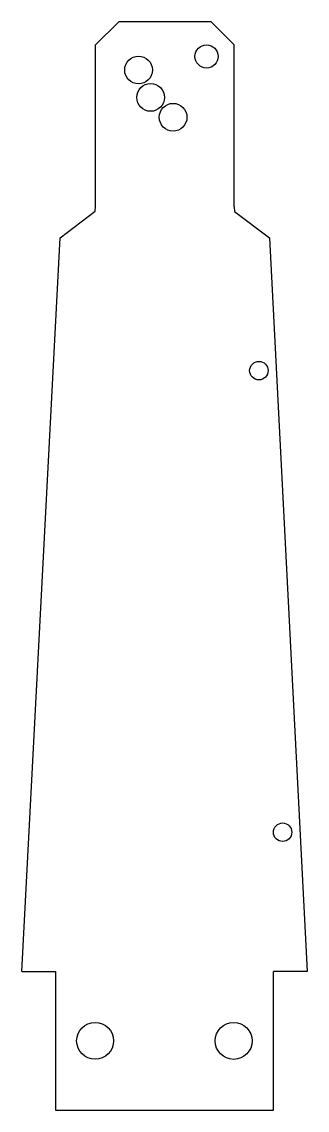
# Model space of a CAD drawing. Header units: millimetres. Extents: x 107 to 169, y -13 to 223.
import ezdxf

# ---------------------------------------------------------------- set-up
doc = ezdxf.new("R2010")
doc.units = ezdxf.units.MM
doc.layers.add('DV2_0', color=7, linetype='Continuous')

msp = doc.modelspace()

# ---------------------------------------------------------------- linework, layer by layer
at = {"layer": 'DV2_0', "color": 7, "linetype": 'Continuous'}
for p, q in [((128.22, 222.88), (123.21, 217.88)), ((148.21, 222.87), (128.22, 222.88)), ((153.21, 217.86), (148.21, 222.87)), ((123.2, 182.88), (123.21, 217.88)), ((153.2, 182.87), (153.21, 217.86)), ((115.53, 176.14), (123.14, 181.88)), ((123.14, 181.88), (123.19, 182.88)), ((123.19, 182.88), (123.2, 182.88)), ((123.2, 182.88), (123.2, 182.88)), ((153.2, 182.87), (153.2, 182.87)), ((153.2, 182.87), (153.25, 181.86)), ((153.2, 182.87), (153.2, 182.87)), ((153.25, 181.86), (160.86, 176.12)), ((107.21, 17.41), (115.53, 176.14)), ((160.86, 176.12), (169.04, 17.39)), ((107.21, 17.41), (114.52, 17.41)), ((114.52, 17.4), (114.51, -12.59)), ((114.52, 17.4), (114.52, 17.41)), ((114.52, 17.41), (114.52, 17.41)), ((161.71, -12.61), (161.72, 17.38)), ((161.72, 17.39), (161.72, 17.38)), ((161.73, 17.39), (161.72, 17.39)), ((169.04, 17.39), (161.73, 17.39)), ((114.51, -12.59), (161.71, -12.61))]:
    msp.add_line(p, q, dxfattribs=at)
for centre, radius in [((147.22, 215.37), 2.5), ((132.5, 212.46), 3), ((135.11, 206.51), 3), ((139.99, 202.23), 3), ((158.56, 147.4), 2), ((163.7, 47.53), 2), ((123.1, 2.4), 4), ((153.1, 2.39), 4)]:
    msp.add_circle(centre, radius, dxfattribs=at)

doc.saveas('drawing.dxf')
